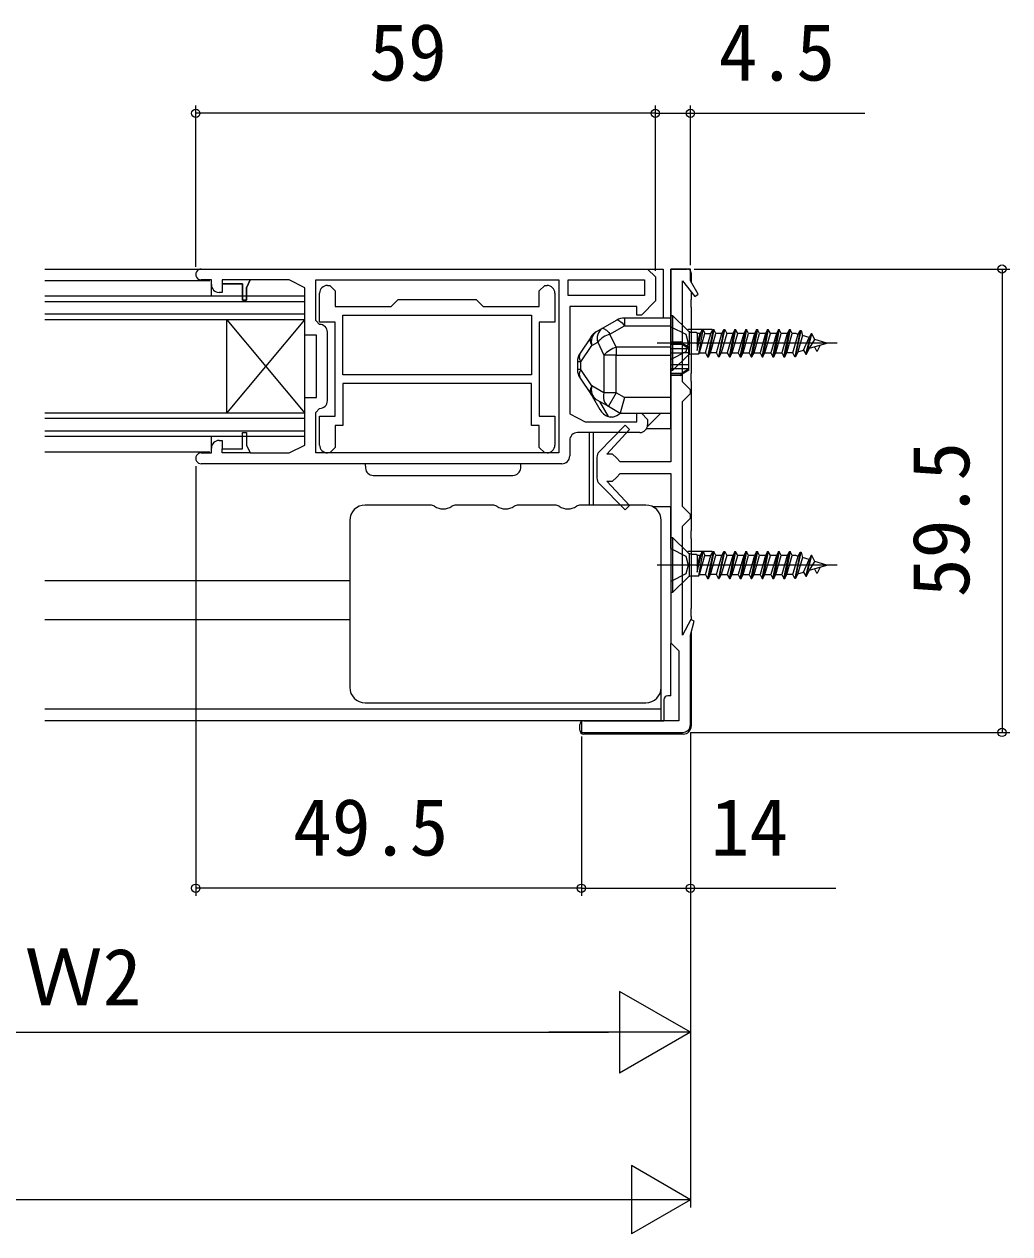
# Model space of a CAD drawing. Units: millimetres, scale not verified. Extents: x -438 to 438, y -652 to 648.
# Drawn here: x -73 to 53.5, y 79.1 to 234.4 of the extents above; entities that cross this region are included whole.
import ezdxf
from ezdxf.enums import TextEntityAlignment as Align

# ---------------------------------------------------------------- set-up
doc = ezdxf.new("R2010")
doc.units = ezdxf.units.MM
doc.header["$LTSCALE"] = 4
for name, color, linetype in [('0-2_YKK_11', 7, 'Continuous'), ('0-3_YKK_12', 2, 'Continuous'), ('0-4_YKK_13', 4, 'Continuous'), ('0-6_YKK_D', 6, 'Continuous')]:
    doc.layers.add(name, color=color, linetype=linetype)
doc.styles.add('ＭＳ ゴシック', font='')
doc.styles.get('ＭＳ ゴシック').set_extended_font_data('MS Gothic')

msp = doc.modelspace()

# ---------------------------------------------------------------- linework, layer by layer
at = {"layer": '0-2_YKK_11'}
for p, q in [((-34.1, 186.1), (-34.1, 194.9)), ((6, 182), (-2, 182)), ((-3, 181), (-3, 179)), ((0.499, 178.841), (0.499, 176.159)), ((-4, 178), (-50.3, 178))]:
    msp.add_line(p, q, dxfattribs=at)
for points in [[(-50.3, 203), (7, 203), (8, 202), (8, 198.9), (6.2, 197.1), (5.6, 197.1), (5.6, 198.2), (-3, 198.2), (-3, 184.4), (-1, 183.4), (5.6, 183.4), (5.6, 184.5), (6.2, 184.5), (7, 183.7), (7, 183)], [(9.999, 203), (9.999, 178.25), (3.499, 178.25), (2.999, 178.75), (2.499, 179.25), (1.781, 179.25), (4.695, 182.381), (4.117, 182.934), (0.785, 179.542)], [(12.499, 144.5), (12.499, 156), (12.997, 157.809), (12.539, 157.989), (11.499, 156), (11.499, 170), (11.999, 170.5), (12.499, 171), (12.499, 171.5), (11.999, 172), (11.499, 172.5), (11.499, 186), (11.999, 186.5), (12.499, 187), (12.499, 187.5), (11.999, 188), (11.499, 188.5), (11.499, 201.5), (13.062, 199.482), (13.476, 199.756), (12.499, 201.5), (12.499, 203), (9.999, 203)], [(-49, 201), (-49, 201.6), (-50.3, 201.6)], [(-48, 181), (-47.6, 181), (-47.6, 179.9), (-45, 179.9), (-45, 182), (-44.5, 182), (-44.5, 180.4), (-44, 179.4), (-39, 179.4), (-37, 180.4), (-37, 186.5), (-35.5, 186.5), (-35.5, 194.5), (-37, 194.5), (-37, 200.6), (-39, 201.6), (-44, 201.6), (-44.5, 200.6), (-44.5, 199), (-45, 199), (-45, 201.1), (-47.6, 201.1), (-47.6, 200), (-48, 200)], [(-35.6, 201.6), (-4.4, 201.6), (-4.4, 179.4), (-35.6, 179.4), (-35.6, 184.6), (-35.1, 185.1)], [(-35.1, 195.9), (-35.6, 196.4), (-35.6, 201.6)], [(-34.1, 200.9), (-33.8, 200.9), (-33.1, 200.2), (-33.1, 198.2), (-25.9, 198.2), (-25, 199.1), (-15, 199.1), (-14.1, 198.2), (-6.9, 198.2), (-6.9, 200.2), (-6.2, 200.9), (-5.9, 200.9)], [(-35.1, 180.4), (-35.1, 184.1), (-33.1, 184.1), (-33.1, 196.2), (-35.1, 196.2), (-35.1, 199.9)], [(-4.9, 199.9), (-4.9, 196.2), (-6.9, 196.2), (-6.9, 184.1), (-4.9, 184.1), (-4.9, 180.4)], [(-7.9, 188.3), (-32.1, 188.3), (-32.1, 182.9), (-33.1, 182.9), (-33.1, 180.1), (-33.8, 179.4), (-34.1, 179.4)], [(-5.9, 179.4), (-6.2, 179.4), (-6.9, 180.1), (-6.9, 182.9), (-7.9, 182.9), (-7.9, 188.3)], [(-50.3, 179.4), (-49, 179.4), (-49, 180)], [(0.785, 175.458), (4.117, 172.066), (4.695, 172.619), (1.781, 175.75), (2.499, 175.75), (2.999, 176.25), (3.499, 176.75), (9.999, 176.75), (9.999, 155), (10.499, 154.5), (10.999, 154), (10.999, 145), (-1.501, 145), (-1.501, 143.5), (11.499, 143.5)]]:
    msp.add_lwpolyline(points, dxfattribs=at)
for points in [[(-44, 201.6), (-47.6, 201.6), (-47.6, 201.1), (-45, 201.1), (-45, 199), (-44.5, 199), (-44.5, 200.6)], [(-3.2, 201.6), (6.6, 201.6), (6.6, 199.6), (-3.2, 199.6)], [(-32.1, 197.1), (-7.9, 197.1), (-7.9, 189.4), (-32.1, 189.4)], [(-44, 179.4), (-47.6, 179.4), (-47.6, 179.9), (-45, 179.9), (-45, 182), (-44.5, 182), (-44.5, 180.4)]]:
    msp.add_lwpolyline(points, close=True, dxfattribs=at)
for centre, radius, start, end in [((-50.3, 202.3), 0.7, 89.99999, 270.00001), ((-48, 201), 1, 180.00001, 269.99999), ((-34.1, 199.9), 1, 90.00001, 179.99999), ((-5.9, 199.9), 1, 0.00001, 89.99999), ((-35.1, 194.9), 1, 0.00001, 89.99999), ((-35.1, 186.1), 1, 270.00001, 359.99999), ((-2, 181), 1, 90.00001, 179.99999), ((6, 183), 1, 270.00001, 359.99999), ((-48, 180), 1, 90.00001, 179.99999), ((-34.1, 180.4), 1, 180.00001, 269.99999), ((-5.9, 180.4), 1, 270.00001, 359.99999), ((-50.3, 178.7), 0.7, 89.99999, 270.00001), ((-4, 179), 1, 270.00001, 359.99999), ((1.499, 178.841), 1, 135.51576, 180.00003), ((1.499, 176.159), 1, 179.99997, 224.48424), ((11.499, 144.5), 1, 270.00001, 359.99999)]:
    msp.add_arc(centre, radius, start, end, dxfattribs=at)
at = {"layer": '0-3_YKK_12'}
for p, q in [((-70.383, 203), (8.999, 203)), ((8.999, 203), (8.999, 196.7)), ((-49.2, 201.5), (-70.383, 201.5)), ((-48.999, 199.5), (-48.999, 200.973)), ((-37, 199.5), (-70.383, 199.5)), ((-37, 181.5), (-37, 199.5)), ((-37, 198.8), (-70.383, 198.8)), ((-37, 197.2), (-70.383, 197.2)), ((-37, 196.5), (-70.383, 196.5)), ((-47, 184.5), (-47, 196.5)), ((-47, 184.5), (-37, 196.5)), ((-47, 196.5), (-37, 184.5)), ((-37, 184.5), (-70.383, 184.5)), ((-37, 183.8), (-70.383, 183.8)), ((6.975, 182.776), (8.699, 184.5)), ((-37, 182.2), (-70.383, 182.2)), ((-0.501, 182), (-0.501, 172.7)), ((-37, 181.5), (-70.383, 181.5)), ((-49, 179.9), (-49, 181.5)), ((-49.2, 179.5), (-70.383, 179.5)), ((8.759, 145), (8.759, 163.793)), ((-70.383, 163), (-31.241, 163)), ((-70.383, 158), (-31.241, 158)), ((8.759, 146.5), (-70.383, 146.5)), ((8.759, 145), (-70.383, 145))]:
    msp.add_line(p, q, dxfattribs=at)
at = {"layer": '0-4_YKK_13'}
for p, q in [((9.999, 182.5), (9.999, 203)), ((9.999, 203), (12.099, 203)), ((12.599, 202.5), (12.599, 201.322)), ((12.599, 200.081), (12.599, 199.1)), ((12.599, 198.1), (12.599, 199.1)), ((12.599, 198.1), (12.599, 189.6)), ((2.159, 194.654), (4.03, 195.723)), ((9.999, 196.7), (4.03, 196.7)), ((4.03, 196.7), (4.03, 195.723)), ((4.03, 195.723), (9.999, 195.723)), ((9.999, 195.723), (9.999, 196.7)), ((10.25, 197), (12.116, 195.134)), ((-0.263, 194.307), (-1.666, 192.204)), ((15.294, 195.25), (12.165, 195.25)), ((12.35, 194.9), (12.35, 192.1)), ((13.35, 193.378), (13.735, 194.74)), ((13.582, 192.1), (14.119, 195.214)), ((13.666, 192.26), (14.366, 194.74)), ((14.435, 192.26), (15.135, 194.74)), ((15.4, 195.25), (15.5, 195.25)), ((16.535, 194.74), (15.766, 194.74)), ((16.8, 195.25), (16.9, 195.25)), ((17.935, 194.74), (17.166, 194.74)), ((18.2, 195.25), (18.3, 195.25)), ((19.335, 194.74), (18.566, 194.74)), ((19.6, 195.25), (19.7, 195.25)), ((20.735, 194.74), (19.966, 194.74)), ((21, 195.25), (21.1, 195.25)), ((22.135, 194.74), (21.366, 194.74)), ((22.4, 195.25), (22.5, 195.25)), ((23.535, 194.74), (22.766, 194.74)), ((23.8, 195.25), (23.9, 195.25)), ((24.935, 194.74), (24.166, 194.74)), ((25.2, 195.25), (25.3, 195.25)), ((25.825, 194.74), (25.566, 194.74)), ((25.635, 192.26), (26.335, 194.621)), ((26.6, 195.131), (25.9, 191.75)), ((26, 191.75), (26.7, 195.131)), ((27.035, 192.593), (27.735, 194.193)), ((27.3, 192.083), (28, 194.703)), ((27.4, 192.083), (28.1, 194.703)), ((-1.563, 191.094), (-0.161, 193.198)), ((-0.161, 193.198), (0.597, 193.631)), ((0.597, 193.631), (1.398, 191.95)), ((2.96, 192.973), (2.96, 191.95)), ((31.347, 193.5), (8.212, 193.5)), ((9.999, 193.65), (11.283, 193.65)), ((11.283, 193.436), (9.999, 193.436)), ((9.999, 193.354), (11.433, 193.354)), ((12.299, 192.75), (9.999, 192.75)), ((11.283, 193.65), (11.283, 193.436)), ((11.433, 193.5), (12.299, 193)), ((11.433, 193.5), (11.433, 193.354)), ((11.433, 193.354), (12.299, 192.799)), ((12.299, 192.799), (12.299, 193)), ((12.299, 192.75), (12.299, 192.799)), ((12.299, 192.25), (12.299, 192.75)), ((27.785, 192.823), (28.485, 193.963)), ((-2.001, 191.094), (-2.001, 190.106)), ((-1.563, 191.094), (-2.001, 191.094)), ((-1.563, 190.106), (-1.563, 191.094)), ((2.96, 191.95), (9.999, 191.95)), ((9.999, 192.25), (11.433, 192.25)), ((9.999, 191.95), (9.999, 186.5)), ((12.116, 191.866), (10.25, 190)), ((11.433, 192.25), (11.433, 190.75)), ((-1.563, 190.106), (-2.001, 190.106)), ((-0.161, 188.002), (-1.563, 190.106)), ((9.999, 190.75), (11.433, 190.75)), ((9.999, 190.25), (12.299, 190.25)), ((9.999, 189.646), (11.433, 189.646)), ((11.283, 189.564), (9.999, 189.564)), ((11.283, 189.564), (11.283, 189.35)), ((11.433, 190.75), (12.299, 190.75)), ((12.299, 190.201), (11.433, 189.646)), ((12.299, 190), (11.433, 189.5)), ((11.433, 189.646), (11.433, 189.5)), ((12.299, 190.25), (12.299, 190.75)), ((12.299, 190.201), (12.299, 190.25)), ((12.299, 190), (12.299, 190.201)), ((12.599, 188.6), (12.599, 189.6)), ((-1.666, 188.996), (-0.263, 186.893)), ((1.398, 187.111), (-0.161, 188.002)), ((11.283, 189.35), (9.999, 189.35)), ((12.599, 188.6), (12.599, 169.4)), ((-0.117, 186.7), (0.891, 184.954)), ((2.96, 187.111), (1.398, 187.111)), ((2.96, 187.111), (1.968, 185.375)), ((4.03, 186.5), (2.96, 187.111)), ((9.999, 186.5), (4.03, 186.5)), ((0.409, 186.266), (1.968, 185.375)), ((1.985, 184.059), (0.86, 186.008)), ((1.968, 185.375), (3.499, 184.5)), ((2.497, 184), (2.197, 184)), ((-0.001, 182), (-0.001, 179.293)), ((9.999, 182.5), (6.866, 182.5)), ((-0.001, 179.293), (-0.001, 175.707)), ((-29.25, 178), (-29.215, 177.439)), ((-28.252, 178), (-29.25, 178)), ((-28.217, 176.5), (-10.282, 176.5)), ((-0.001, 175.707), (-0.001, 172.7)), ((-20.912, 172.7), (-29.241, 172.7)), ((-12.912, 172.7), (-17.57, 172.7)), ((-4.912, 172.7), (-9.57, 172.7)), ((6.759, 172.7), (-1.57, 172.7)), ((7.63, 172.5), (9.999, 172.5)), ((9.999, 167.101), (9.999, 172.5)), ((-31.241, 170.7), (-31.241, 166.723)), ((8.759, 166.723), (8.759, 170.7)), ((12.599, 168.4), (12.599, 169.4)), ((10.25, 168.5), (12.116, 166.634)), ((12.599, 168.4), (12.599, 159.4)), ((-31.241, 166.723), (-31.241, 153.277)), ((8.759, 153.277), (8.759, 166.723)), ((15.294, 166.75), (12.165, 166.75)), ((12.35, 166.4), (12.35, 163.6)), ((13.35, 164.878), (13.735, 166.24)), ((13.582, 163.6), (14.119, 166.714)), ((13.666, 163.76), (14.366, 166.24)), ((14.435, 163.76), (15.135, 166.24)), ((15.4, 166.75), (15.5, 166.75)), ((16.535, 166.24), (15.766, 166.24)), ((16.8, 166.75), (16.9, 166.75)), ((17.935, 166.24), (17.166, 166.24)), ((18.2, 166.75), (18.3, 166.75)), ((19.335, 166.24), (18.566, 166.24)), ((19.6, 166.75), (19.7, 166.75)), ((20.735, 166.24), (19.966, 166.24)), ((21, 166.75), (21.1, 166.75)), ((22.135, 166.24), (21.366, 166.24)), ((22.4, 166.75), (22.5, 166.75)), ((23.535, 166.24), (22.766, 166.24)), ((23.8, 166.75), (23.9, 166.75)), ((24.935, 166.24), (24.166, 166.24)), ((25.2, 166.75), (25.3, 166.75)), ((25.825, 166.24), (25.566, 166.24)), ((26.6, 166.631), (25.9, 163.25)), ((26, 163.25), (26.7, 166.631)), ((27.3, 163.583), (28, 166.203)), ((27.4, 163.583), (28.1, 166.203)), ((31.347, 165), (8.212, 165)), ((25.635, 163.76), (26.335, 166.121)), ((27.035, 164.093), (27.735, 165.693)), ((27.785, 164.323), (28.485, 165.463)), ((12.116, 163.366), (10.25, 161.5)), ((12.599, 158.4), (12.599, 159.4)), ((12.599, 158.4), (12.599, 158.05)), ((12.599, 156.363), (12.599, 144.298)), ((9.999, 148.2), (9.999, 154.901)), ((-31.241, 153.277), (-31.241, 149.3)), ((8.759, 149.3), (8.759, 153.277)), ((9.099, 147.7), (9.099, 145.2)), ((9.999, 148.2), (9.599, 148.2)), ((-29.241, 147.3), (6.759, 147.3)), ((-1.701, 143.799), (-1.701, 144.5)), ((-1.2, 145), (9.099, 145)), ((9.099, 145.2), (9.099, 145)), ((11.6, 143.3), (-1.202, 143.3))]:
    msp.add_line(p, q, dxfattribs=at)
for points in [[(3.037, 196.436), (1.167, 195.368), (0.409, 194.934)], [(3.037, 196.436), (3.115, 196.459), (3.21, 196.447), (3.321, 196.402), (3.446, 196.324), (3.582, 196.214), (3.726, 196.076), (3.876, 195.911), (4.03, 195.723)], [(9.999, 191.95), (9.999, 192.973), (9.999, 195.723)], [(1.167, 195.368), (1.245, 195.39), (1.34, 195.378), (1.451, 195.333), (1.575, 195.255), (1.711, 195.146), (1.856, 195.007), (2.006, 194.842), (2.159, 194.654)], [(9.999, 192.973), (2.96, 192.973), (2.159, 194.654)], [(10, 195.6), (11.916, 194.645), (12.201, 193.5), (11.916, 192.355), (10, 191.4)], [(12.682, 192.1), (13.582, 192.1), (13.666, 192.26), (14.435, 192.26), (14.7, 191.75), (14.8, 191.75), (15.066, 192.26), (15.766, 194.74), (15.5, 195.25), (14.8, 191.75)], [(12.682, 194.9), (13.258, 194.9), (13.35, 194.74), (13.35, 192.56), (13.946, 195.145), (13.735, 194.74), (13.35, 194.74)], [(13.946, 195.145), (14.119, 195.214), (14.366, 194.74), (15.135, 194.74), (15.4, 195.25), (14.7, 191.75)], [(15.835, 192.26), (16.535, 194.74), (16.8, 195.25), (16.1, 191.75), (16.2, 191.75), (16.9, 195.25), (17.166, 194.74), (16.466, 192.26), (16.2, 191.75)], [(16.466, 192.26), (17.235, 192.26), (17.5, 191.75), (17.6, 191.75), (17.866, 192.26), (18.566, 194.74), (18.3, 195.25), (17.6, 191.75)], [(17.5, 191.75), (18.2, 195.25), (17.935, 194.74), (17.235, 192.26)], [(17.866, 192.26), (18.635, 192.26), (18.9, 191.75), (19, 191.75), (19.266, 192.26), (19.966, 194.74), (19.7, 195.25), (19, 191.75)], [(18.9, 191.75), (19.6, 195.25), (19.335, 194.74), (18.635, 192.26)], [(19.266, 192.26), (20.035, 192.26), (20.3, 191.75), (20.4, 191.75), (20.666, 192.26), (21.366, 194.74), (21.1, 195.25), (20.4, 191.75)], [(20.3, 191.75), (21, 195.25), (20.735, 194.74), (20.035, 192.26)], [(20.666, 192.26), (21.435, 192.26), (21.7, 191.75), (21.8, 191.75), (22.066, 192.26), (22.766, 194.74), (22.5, 195.25), (21.8, 191.75)], [(21.7, 191.75), (22.4, 195.25), (22.135, 194.74), (21.435, 192.26)], [(22.066, 192.26), (22.835, 192.26), (23.1, 191.75), (23.2, 191.75), (23.466, 192.26), (24.166, 194.74), (23.9, 195.25), (23.2, 191.75)], [(23.1, 191.75), (23.8, 195.25), (23.535, 194.74), (22.835, 192.26)], [(23.466, 192.26), (24.235, 192.26), (24.5, 191.75), (24.6, 191.75), (24.866, 192.26), (25.566, 194.74), (25.3, 195.25), (24.6, 191.75)], [(24.5, 191.75), (25.2, 195.25), (24.935, 194.74), (24.235, 192.26)], [(26.296, 192.368), (27.035, 192.593), (27.3, 192.083), (27.4, 192.083), (27.785, 192.823), (30, 193.5), (28.485, 193.963), (28.1, 194.703), (28, 194.703), (27.735, 194.193), (26.885, 194.453), (26.266, 192.26), (26, 191.75), (25.9, 191.75), (25.635, 192.26), (24.866, 192.26)], [(26.059, 194.705), (26.335, 194.621), (26.6, 195.131), (26.7, 195.131), (26.885, 194.453)], [(11.283, 193.436), (11.31, 193.438), (11.335, 193.441), (11.367, 193.448), (11.401, 193.463), (11.431, 193.491), (11.433, 193.5)], [(28.435, 193.021), (28.7, 192.511), (28.8, 192.511), (29.185, 193.251)], [(2.96, 187.111), (2.96, 191.95), (1.398, 191.95), (1.398, 187.111)], [(12.299, 190.75), (12.299, 192.25), (11.433, 192.25)], [(16.1, 191.75), (15.835, 192.26), (15.066, 192.26)], [(11.433, 189.5), (11.421, 189.523), (11.405, 189.535), (11.362, 189.553), (11.337, 189.559), (11.304, 189.563), (11.283, 189.564)], [(4.03, 186.5), (3.499, 184.5), (9.999, 184.5), (9.999, 186.5)], [(-9.284, 177.439), (-9.25, 178), (-10.248, 178)], [(10, 167.1), (11.916, 166.145), (12.201, 165), (11.916, 163.855), (10, 162.9)], [(12.682, 163.6), (13.582, 163.6), (13.666, 163.76), (14.435, 163.76), (14.7, 163.25), (14.8, 163.25), (15.066, 163.76), (15.766, 166.24), (15.5, 166.75), (14.8, 163.25)], [(12.682, 166.4), (13.258, 166.4), (13.35, 166.24), (13.35, 164.06), (13.946, 166.645), (13.735, 166.24), (13.35, 166.24)], [(13.946, 166.645), (14.119, 166.714), (14.366, 166.24), (15.135, 166.24), (15.4, 166.75), (14.7, 163.25)], [(15.835, 163.76), (16.535, 166.24), (16.8, 166.75), (16.1, 163.25), (16.2, 163.25), (16.9, 166.75), (17.166, 166.24), (16.466, 163.76), (16.2, 163.25)], [(16.466, 163.76), (17.235, 163.76), (17.5, 163.25), (17.6, 163.25), (17.866, 163.76), (18.566, 166.24), (18.3, 166.75), (17.6, 163.25)], [(17.5, 163.25), (18.2, 166.75), (17.935, 166.24), (17.235, 163.76)], [(17.866, 163.76), (18.635, 163.76), (18.9, 163.25), (19, 163.25), (19.266, 163.76), (19.966, 166.24), (19.7, 166.75), (19, 163.25)], [(18.9, 163.25), (19.6, 166.75), (19.335, 166.24), (18.635, 163.76)], [(19.266, 163.76), (20.035, 163.76), (20.3, 163.25), (20.4, 163.25), (20.666, 163.76), (21.366, 166.24), (21.1, 166.75), (20.4, 163.25)], [(20.3, 163.25), (21, 166.75), (20.735, 166.24), (20.035, 163.76)], [(20.666, 163.76), (21.435, 163.76), (21.7, 163.25), (21.8, 163.25), (22.066, 163.76), (22.766, 166.24), (22.5, 166.75), (21.8, 163.25)], [(21.7, 163.25), (22.4, 166.75), (22.135, 166.24), (21.435, 163.76)], [(22.066, 163.76), (22.835, 163.76), (23.1, 163.25), (23.2, 163.25), (23.466, 163.76), (24.166, 166.24), (23.9, 166.75), (23.2, 163.25)], [(23.1, 163.25), (23.8, 166.75), (23.535, 166.24), (22.835, 163.76)], [(23.466, 163.76), (24.235, 163.76), (24.5, 163.25), (24.6, 163.25), (24.866, 163.76), (25.566, 166.24), (25.3, 166.75), (24.6, 163.25)], [(24.5, 163.25), (25.2, 166.75), (24.935, 166.24), (24.235, 163.76)], [(26.296, 163.868), (27.035, 164.093), (27.3, 163.583), (27.4, 163.583), (27.785, 164.323), (30, 165), (28.485, 165.463), (28.1, 166.203), (28, 166.203), (27.735, 165.693), (26.885, 165.953), (26.266, 163.76), (26, 163.25), (25.9, 163.25), (25.635, 163.76), (24.866, 163.76)], [(26.059, 166.205), (26.335, 166.121), (26.6, 166.631), (26.7, 166.631), (26.885, 165.953)], [(28.435, 164.521), (28.7, 164.011), (28.8, 164.011), (29.185, 164.751)], [(16.1, 163.25), (15.835, 163.76), (15.066, 163.76)]]:
    msp.add_lwpolyline(points, dxfattribs=at)
for points in [[(10.25, 197), (10, 197), (10, 190), (10.25, 190)], [(10.25, 168.5), (10, 168.5), (10, 161.5), (10.25, 161.5)]]:
    msp.add_lwpolyline(points, close=True, dxfattribs=at)
for centre, radius, start, end in [((12.099, 202.5), 0.5, 0, 90), ((4.03, 194.7), 2, 90, 119.74488), ((0.685, 193.835), 1.059, 153.53555, 217.00781), ((1.401, 193.198), 2, 119.74488, 146.30993), ((1.308, 193.678), 1.546, 125.60247, 198.08496), ((2.067, 194.111), 1.546, 125.60247, 198.08496), ((3.305, 191.201), 3.638, 108.35855, 138.09256), ((12.682, 195.7), 0.8, 225.00001, 270), ((25.825, 193.94), 0.8, 73.00002, 90.00002), ((4.106, 189.52), 3.638, 108.35855, 138.09256), ((11.283, 193.5), 0.15, 0, 90), ((-0.001, 191.094), 2, 146.30993, 180), ((-0.717, 191.732), 1.059, 153.53555, 217.00781), ((12.682, 191.3), 0.8, 90.00002, 135.00001), ((-0.001, 190.106), 2, 180, 213.69007), ((-0.717, 189.468), 1.059, 142.99219, 206.46445), ((11.283, 189.5), 0.15, 270, 0), ((0.685, 187.365), 1.059, 142.99219, 206.46445), ((1.308, 187.522), 1.546, 161.91504, 234.39753), ((1.401, 188.002), 2, 213.69007, 240.25512), ((2.867, 186.632), 1.546, 161.91504, 234.39753), ((2.623, 185.954), 2, 210, 251.40962), ((2.623, 185.954), 2, 251.40962, 257.71285), ((2.138, 185.967), 2, 280.36249, 312.83389), ((-28.217, 177.5), 1, 183.5, 270), ((-10.282, 177.5), 1, 270, 356.5), ((-29.241, 170.7), 2, 90, 180), ((-20.9, 171.7), 1, 56.44269, 90), ((-19.241, 174.2), 2, 236.44269, 303.55731), ((-17.583, 171.7), 1, 90, 123.55731), ((-12.9, 171.7), 1, 56.44269, 90), ((-11.241, 174.2), 2, 236.44269, 303.55731), ((-9.583, 171.7), 1, 90, 123.55731), ((-4.9, 171.7), 1, 56.44269, 90), ((-3.241, 174.2), 2, 236.44269, 303.55731), ((-1.583, 171.7), 1, 90, 123.55731), ((6.759, 170.7), 2, 0, 90), ((12.682, 167.2), 0.8, 225.00001, 270), ((25.825, 165.44), 0.8, 73.00002, 90.00002), ((12.682, 162.8), 0.8, 90.00002, 135.00001), ((-29.241, 149.3), 2, 180, 270), ((6.759, 149.3), 2, 270, 0), ((9.599, 147.7), 0.5, 90, 180)]:
    msp.add_arc(centre, radius, start, end, dxfattribs=at)
for centre, major_axis, ratio, start_param, end_param in [((-1.2, 144.5), (-0.501, 0), 0.998135, 4.712389, 6.2831853), ((-1.2, 143.801), (0.355, 0.355), 0.99628, 2.358058, 3.9251274), ((11.597, 144.302), (0.71, -0.71), 0.99628, 5.4996506, 7.06672)]:
    msp.add_ellipse(centre, major_axis=major_axis, ratio=ratio, start_param=start_param, end_param=end_param, dxfattribs=at)
at = {"layer": '0-6_YKK_D'}
for p, q in [((-51, 203.3), (-51, 224)), ((8, 202.793), (8, 224)), ((8, 203), (8, 224)), ((12.5, 203.5), (12.5, 224)), ((8, 223), (-51, 223)), ((12.999, 203), (53.499, 203)), ((52.499, 203), (52.499, 143.5)), ((-51, 177.7), (-51, 122.5)), ((-1.501, 143), (-1.501, 122.5)), ((-1.501, 143), (-1.501, 122.5)), ((12.499, 143.5), (53.499, 143.5)), ((12.5, 143.5), (12.5, 122.5)), ((12.5, 143.5), (12.5, 82.5)), ((12.5, 143.5), (12.5, 104)), ((-1.501, 123.5), (-51, 123.5)), ((12.5, 105), (3.407, 110.25)), ((3.407, 110.25), (3.407, 99.75)), ((-127, 105), (2, 105)), ((12.5, 105), (-5.687, 105)), ((12.5, 105), (3.407, 99.75)), ((12.5, 83.5), (4.922, 87.875)), ((4.922, 87.875), (4.922, 79.125)), ((3.75, 83.5), (-328.75, 83.5)), ((12.5, 83.5), (-2.655, 83.5)), ((12.5, 83.5), (4.922, 79.125))]:
    msp.add_line(p, q, dxfattribs=at)
for points in [[(8, 223), (12.5, 223), (34.875, 223)], [(-1.501, 123.5), (12.5, 123.5), (31.182, 123.5)]]:
    msp.add_lwpolyline(points, dxfattribs=at)
for centre in [(-51, 223), (8, 223), (8, 223), (12.5, 223), (52.499, 203), (52.499, 143.5), (-51, 123.5), (-1.501, 123.5), (-1.501, 123.5), (12.5, 123.5)]:
    msp.add_circle(centre, 0.531, dxfattribs=at)

# ---------------------------------------------------------------- texts
at = {"layer": '0-6_YKK_D', "style": 'ＭＳ ゴシック'}
for s, p in [('59', (-28.744, 225)), ('4.5', (16.114, 225)), ('49.5', (-38.523, 125.5)), ('14', (15.091, 125.5)), ('Ｗ2', (-72.955, 106.25))]:
    msp.add_text(s, height=7.331, dxfattribs=at).set_placement(p, align=Align.BOTTOM_LEFT)
msp.add_text('59.5', height=7.331, rotation=90, dxfattribs=at).set_placement((50.499, 160.864), align=Align.BOTTOM_LEFT)

doc.saveas('drawing.dxf')
